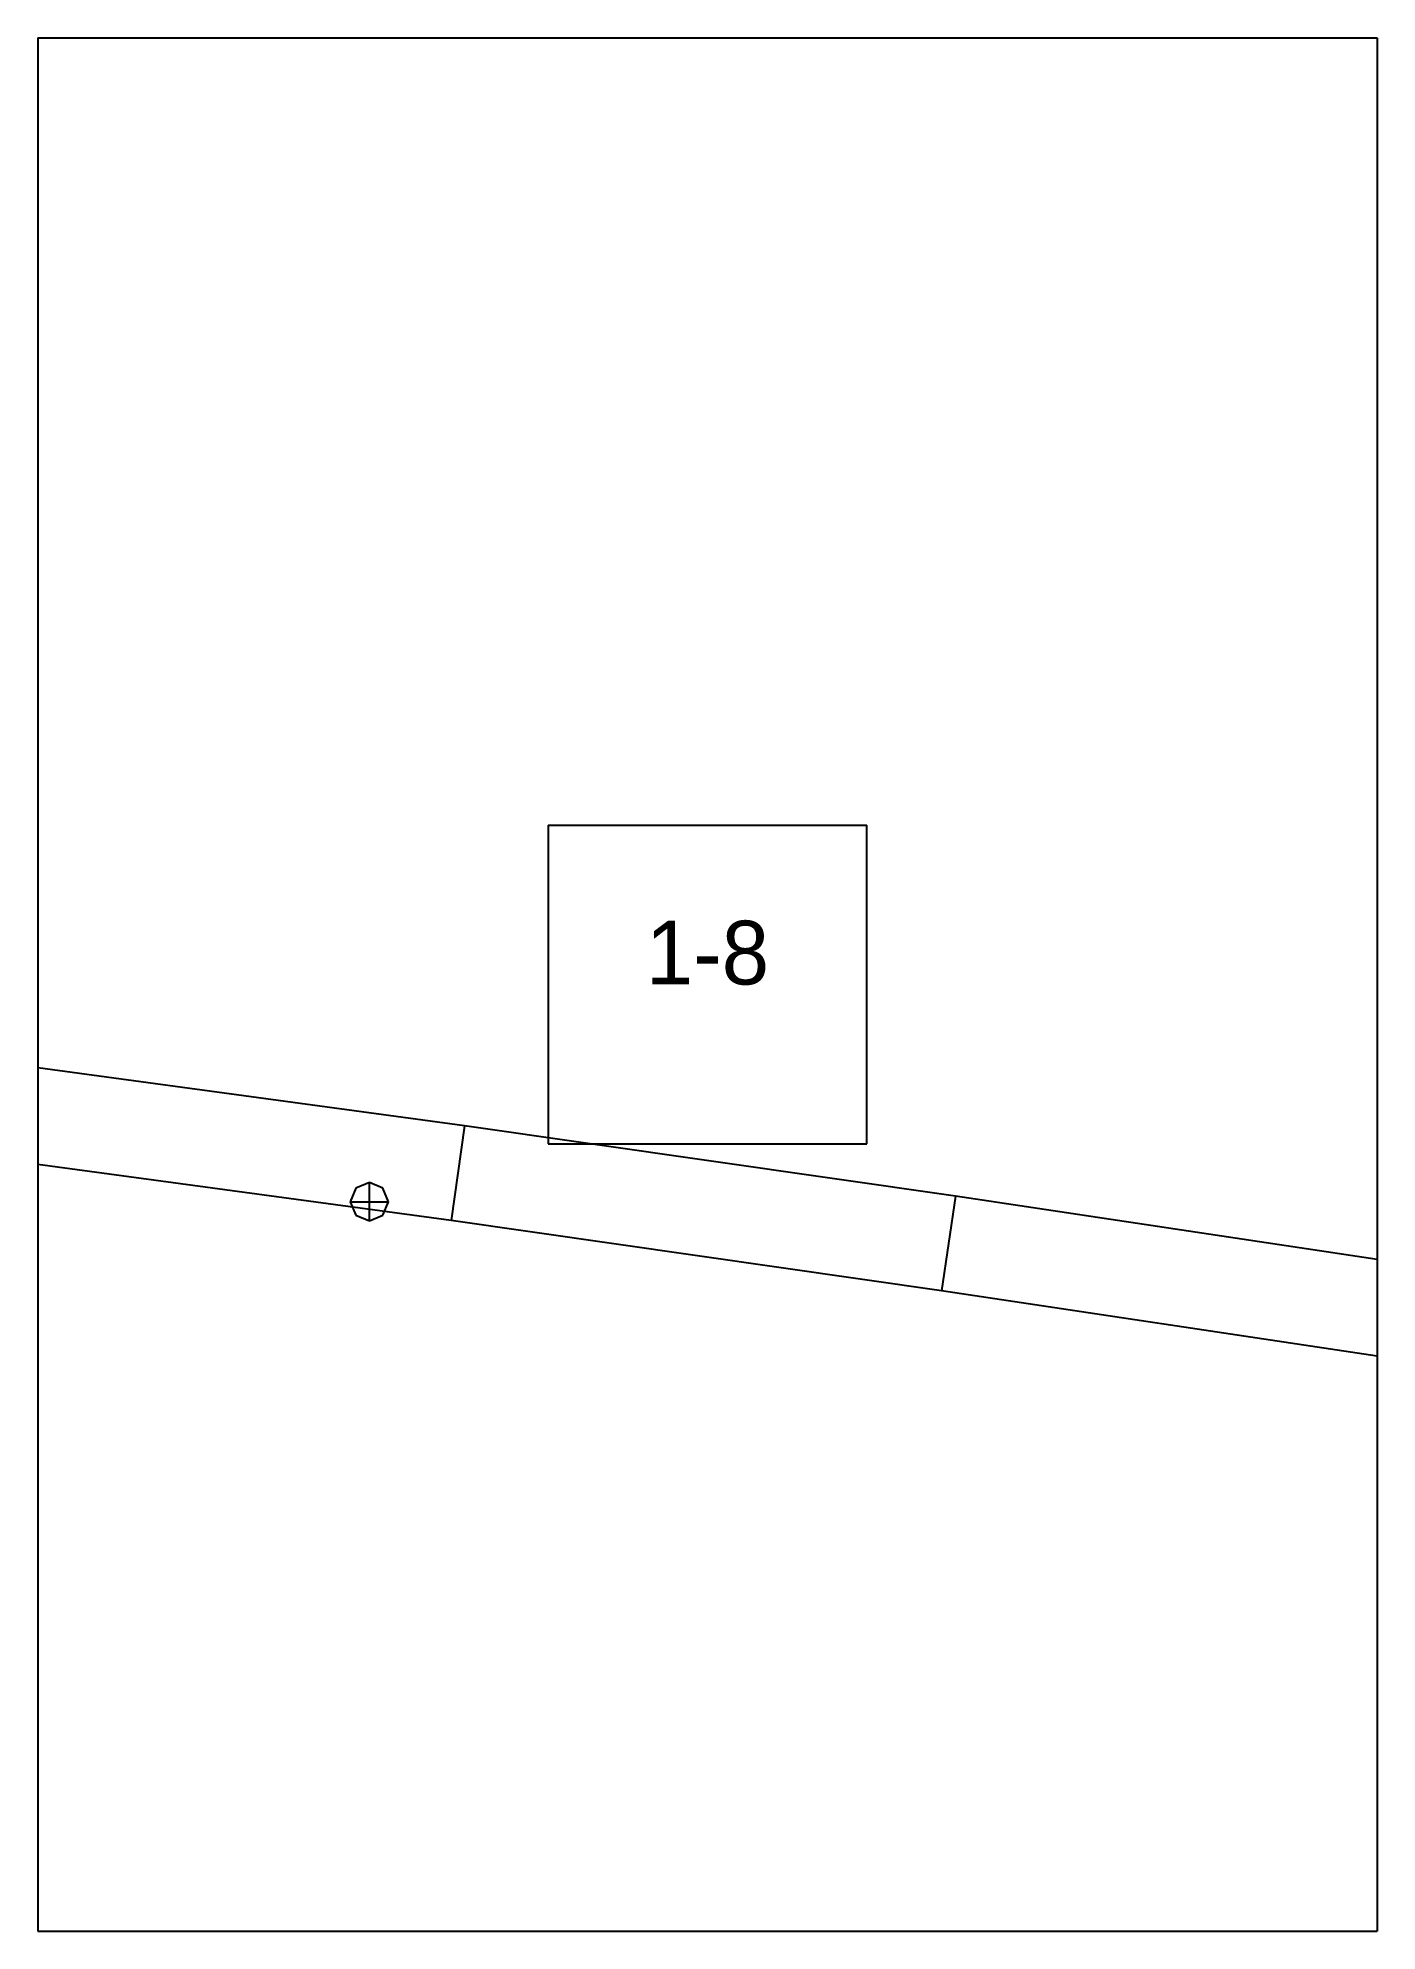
# Paper-space layout 'Plan 1-8' of a CAD drawing. Header units: metres, sheet in millimetres. Extents: x 0 to 210, y 0 to 297.
# The model-space entities are those that its viewports show. They can reach past a viewport. Long polylines and large blocks are cut down to what shows.
import ezdxf
from ezdxf.enums import TextEntityAlignment as Align

# ---------------------------------------------------------------- set-up
doc = ezdxf.new("R2010")
doc.units = ezdxf.units.M
for name, color, linetype in [('default', 7, 'Continuous'), ('TEXTLAYER', 7, 'Continuous'), ('VIEWPORTS', 7, 'Continuous')]:
    doc.layers.add(name, color=color, linetype=linetype)

msp = doc.modelspace()

# ---------------------------------------------------------------- linework, layer by layer
at = {"color": 9}
for p, q in [((1260, 0), (1470, 0)), ((1470, 0), (1470, -297)), ((1470, 0), (1680, 0)), ((1470, 0), (1470, -297)), ((1680, 0), (1680, -297)), ((1680, 0), (1890, 0)), ((1680, 0), (1680, -297)), ((1550, -123.5), (1600, -123.5)), ((1550, -123.5), (1550, -173.5)), ((1600, -173.5), (1600, -123.5)), ((1550, -173.5), (1600, -173.5)), ((1260, -297), (1470, -297)), ((1260, -297), (1470, -297)), ((1470, -297), (1680, -297)), ((1470, -297), (1470, -594)), ((1470, -297), (1680, -297)), ((1470, -297), (1470, -594)), ((1680, -297), (1890, -297)), ((1680, -297), (1680, -594)), ((1680, -297), (1890, -297)), ((1680, -297), (1680, -594))]:
    msp.add_line(p, q, dxfattribs=at)
at = {"layer": 'default', "color": 7, "linetype": 'Continuous'}
for p, q in [((1536.89, -170.67), (1460.46, -160.3)), ((1536.89, -170.67), (1534.82, -185.52)), ((1613.88, -181.69), (1536.89, -170.67)), ((1534.82, -185.52), (1458.49, -175.18)), ((1519.87, -180.45), (1518.99, -182.57)), ((1521.99, -179.57), (1519.87, -180.45)), ((1524.11, -180.45), (1521.99, -179.57)), ((1521.99, -185.57), (1521.99, -179.57)), ((1524.99, -182.57), (1524.11, -180.45)), ((1518.99, -182.57), (1519.87, -184.69)), ((1518.99, -182.57), (1524.99, -182.57)), ((1524.11, -184.69), (1524.99, -182.57)), ((1613.88, -181.69), (1611.7, -196.53)), ((1691.19, -193.31), (1613.88, -181.69)), ((1519.87, -184.69), (1521.99, -185.57)), ((1521.99, -185.57), (1524.11, -184.69)), ((1611.7, -196.53), (1534.82, -185.52)), ((1688.92, -208.14), (1611.7, -196.53))]:
    msp.add_line(p, q, dxfattribs=at)

# ---------------------------------------------------------------- texts
at = {"layer": 'TEXTLAYER', "color": 1}
msp.add_text('1-8', height=10, dxfattribs=at).set_placement((1575, -148.5), align=Align.CENTER)

psp = doc.layouts.new('Plan 1-8')

# ---------------------------------------------------------------- viewports
at = {"layer": 'VIEWPORTS'}
psp.add_viewport(center=(105, 148.5), size=(210, 297), view_center_point=(1575, -148.5), view_height=297, dxfattribs=at)

doc.saveas('drawing.dxf')
